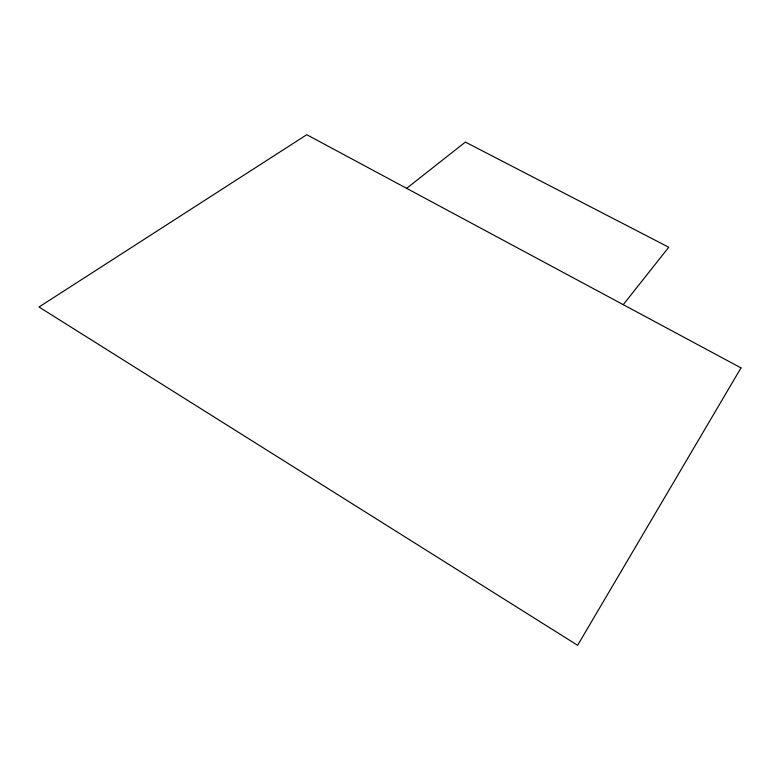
<?xml version="1.0" encoding="UTF-8"?>
<svg xmlns="http://www.w3.org/2000/svg" width="780" height="780" viewBox="0 0 780 780"><rect width="100%" height="100%" fill="white"/><g stroke="black" fill="none" stroke-linecap="round" stroke-linejoin="round"><path stroke-width="1.17" d="M623.249 304.668L668.752 247.24L465.377 142.087L406.624 188.341M741 367.897L577.619 645.294L39 307.008L306.755 134.706L741 367.897"/></g></svg>
